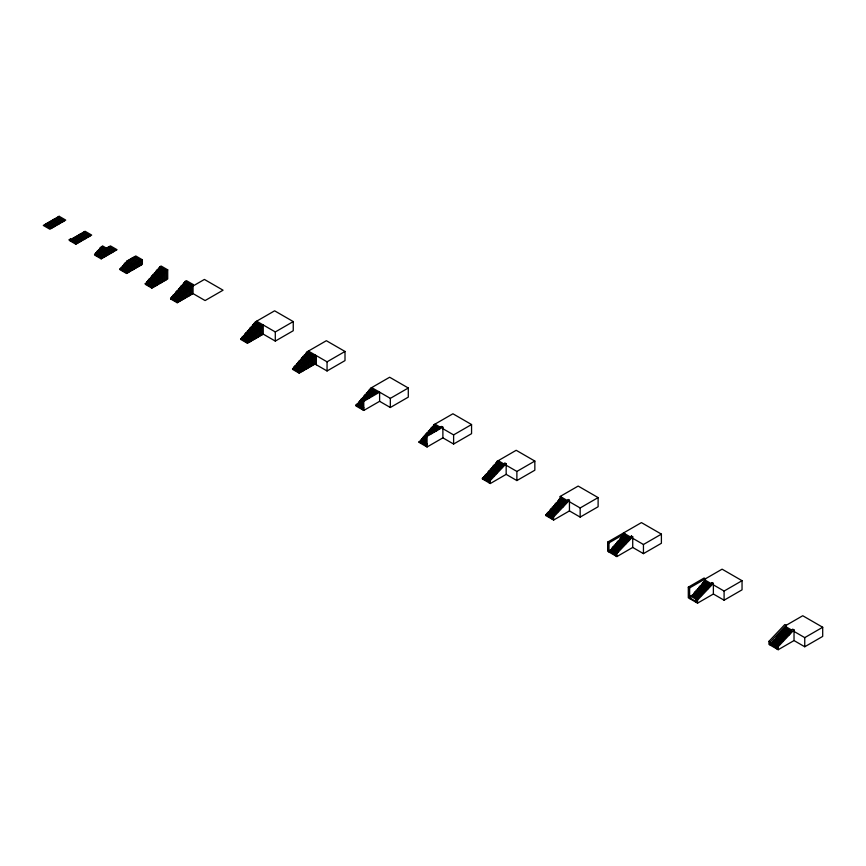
<?xml version="1.0" encoding="UTF-8"?>
<svg xmlns="http://www.w3.org/2000/svg" width="866" height="866" viewBox="0 0 866 866"><rect width="100%" height="100%" fill="white"/><g stroke="black" fill="none" stroke-linecap="round" stroke-linejoin="round"><path stroke-width="1.3" d="M489.236 480.598L483.737 477.426L482.416 478.184L482.416 478.952L490.329 483.52L490.329 480.468L506.166 463.711L504.846 462.953L489.009 479.71L489.009 482.752M552.508 517.132L547.02 513.96L545.699 514.718L545.699 515.486L553.612 520.055L553.612 517.002L569.449 500.245L568.128 499.487L552.292 516.244L552.292 519.286M632.721 547.442L643.449 553.634L661.397 543.274L661.397 534.127L641.435 522.609L607.651 542.116L607.651 551.252L616.895 556.589L632.721 547.442L632.721 536.779L631.401 536.022L615.574 552.779L615.574 555.82M616.895 556.589L616.895 553.536L632.721 536.779M712.058 582.58L712.058 584.106L705.454 580.296L705.454 578.769L704.134 578.012L688.308 587.159L688.308 597.821L697.541 603.147L713.378 594.011L713.378 583.348L712.058 582.58L696.221 599.337L696.221 602.39M697.541 603.147L697.541 600.106L713.378 583.348M785.917 625.458L802.739 615.737L822.7 627.255L822.7 636.402L804.752 646.761L794.025 640.569L778.198 649.717L768.954 644.38L768.954 641.338L784.791 624.581L786.112 625.339L786.112 626.865L791.611 630.037M771.595 644.38L770.275 645.148L770.275 642.096L786.112 625.339M778.198 649.717L778.198 646.664L794.025 629.907L792.704 629.149L776.878 645.906L776.878 648.948M78.492 242.696L71.9 238.886L85.095 231.276L91.688 235.087L75.851 244.223L69.258 240.412L69.258 239.655L70.579 238.886L77.171 242.696L77.171 243.465L73.881 241.56M69.258 239.655L75.851 243.465L77.171 242.696M95.92 254.279L95.92 252.764L102.513 256.563L103.833 255.806L97.241 251.995L97.241 251.237L103.833 255.048L105.154 254.279L98.562 250.469L98.562 249.711L105.154 253.522L106.475 252.764L99.882 248.953L99.882 248.185L106.475 251.995L107.795 251.237L101.192 247.427L102.513 245.901L113.067 251.995M99.882 248.185L101.192 247.427M98.562 249.711L99.882 248.953M97.241 251.237L98.562 250.469M95.92 252.764L97.241 251.995M94.6 254.279L95.92 253.522L102.513 257.332L101.192 258.09L94.6 254.279L94.6 255.048L101.192 258.858L117.029 249.711L110.437 245.901L106.475 248.185M101.192 246.669L107.795 250.469L109.116 249.711L109.116 254.279M121.262 268.915L121.262 267.388L127.854 271.199L129.175 270.441L122.582 266.631L122.582 265.862L129.175 269.672L130.495 268.915L123.903 265.104L123.903 264.346L130.495 268.157L131.816 267.388L125.224 263.578L125.224 262.82L131.816 266.631L133.137 265.862L126.544 262.062L126.544 261.294L135.778 255.968L142.37 259.778L142.37 264.346L126.544 273.483L119.941 269.672L119.941 268.915L121.262 268.157L127.854 271.956L126.544 272.725L119.941 268.915M125.224 262.82L126.544 262.062M123.903 264.346L125.224 263.578M122.582 265.862L123.903 265.104M121.262 267.388L122.582 266.631M126.544 261.294L133.137 265.104L142.37 259.778M146.603 283.55L146.603 282.024L153.195 285.834L154.516 285.066L147.924 281.255L147.924 280.497L154.516 284.308L155.837 283.55L149.244 279.74L149.244 278.971L155.837 282.781L157.157 282.024L150.565 278.213L150.565 277.456L157.157 281.255L158.478 280.497L151.886 276.687L151.886 275.929L158.478 279.74L159.799 278.971L153.195 275.171L153.195 274.403L159.799 278.213L161.119 277.456L154.516 273.645L154.516 272.877L161.119 276.687L162.44 275.929L155.837 272.119L155.837 271.361L162.44 275.171L163.761 274.403L157.157 270.593L157.157 269.835L163.761 273.645L165.07 272.877L158.478 269.077L158.478 268.308L165.07 272.119L166.391 271.361L159.799 267.551L159.799 266.782L161.119 266.024L167.712 269.835L167.712 278.971L151.886 288.118L145.282 284.308L145.282 283.55L146.603 282.781L153.195 286.592L151.886 287.35L145.282 283.55M158.478 268.308L159.799 267.551M157.157 269.835L158.478 269.077M155.837 271.361L157.157 270.593M154.516 272.877L155.837 272.119M153.195 274.403L154.516 273.645M151.886 275.929L153.195 275.171M150.565 277.456L151.886 276.687M149.244 278.971L150.565 278.213M147.924 280.497L149.244 279.74M146.603 282.024L147.924 281.255M159.799 266.782L166.391 270.593L167.712 269.835M170.624 298.943L171.944 298.175L171.944 296.648L178.548 300.459L179.857 299.701L173.265 295.891L173.265 295.133L179.857 298.943L181.178 298.175L174.586 294.364L174.586 293.606L181.178 297.417L182.499 296.648L175.906 292.849L175.906 292.08L182.499 295.891L183.819 295.133L177.227 291.322L177.227 290.554L183.819 294.364L185.14 293.606L178.548 289.796L178.548 289.038L185.14 292.849L186.461 292.08L179.857 288.27L179.857 287.512L186.461 291.322L187.781 290.554L181.178 286.754L181.178 285.986L187.781 289.796L189.102 289.038L182.499 285.228L182.499 284.47L189.102 288.27L190.412 287.512L183.819 283.702L183.819 282.944L190.412 286.754L191.732 285.986L185.14 282.175L185.14 281.418L186.461 280.66L193.053 284.47L193.053 293.606L177.227 302.743L170.624 298.943L170.624 298.175L171.944 297.417L178.548 301.227L177.227 301.985L170.624 298.175M183.819 282.944L185.14 282.175M182.499 284.47L183.819 283.702M181.178 285.986L182.499 285.228M179.857 287.512L181.178 286.754M178.548 289.038L179.857 288.27M177.227 290.554L178.548 289.796M175.906 292.08L177.227 291.322M174.586 293.606L175.906 292.849M173.265 295.133L174.586 294.364M171.944 296.648L173.265 295.891M185.14 281.418L191.732 285.228L193.053 284.47M193.194 285.91L204.408 279.437L223.049 290.197L205.101 300.556L193.053 293.606M242.144 337.946L242.144 337.177L248.748 340.988L250.058 340.23L243.465 336.419L243.465 335.662L250.058 339.472L251.378 338.703L244.786 334.893L244.786 334.135L251.378 337.946L252.699 337.177L246.106 333.378L246.106 332.609L252.699 336.419L254.019 335.662L247.427 331.851L247.427 331.093L254.019 334.893L255.34 334.135L248.748 330.325L248.748 329.567L255.34 333.378L256.661 332.609L250.058 328.799L250.058 328.041L256.661 331.851L257.981 331.093L251.378 327.283L251.378 326.514L257.981 330.325L259.302 329.567L252.699 325.757L252.699 324.999L259.302 328.799L260.612 328.041L254.019 324.23L254.019 323.473L260.612 327.283L261.933 326.514L255.34 322.715L255.34 321.946L274.609 310.818L293.249 321.578L293.249 330.725L275.301 341.085L263.253 334.135L247.427 343.272L240.824 339.472L240.824 338.703L242.144 337.946L248.748 341.756L247.427 342.514L240.824 338.703M254.019 323.473L255.34 322.715M252.699 324.999L254.019 324.23M251.378 326.514L252.699 325.757M250.058 328.041L251.378 327.283M248.748 329.567L250.058 328.799M247.427 331.093L248.748 330.325M246.106 332.609L247.427 331.851M244.786 334.135L246.106 333.378M243.465 335.662L244.786 334.893M242.144 337.177L243.465 336.419M255.34 321.946L261.933 325.757L263.253 324.999L263.253 334.135M240.824 339.472L242.144 338.703M256.661 321.189L275.301 331.949L293.249 321.578M293.899 367.823L293.899 367.065L300.502 370.875L301.812 370.107L295.219 366.296L295.219 365.539L301.812 369.349L303.132 368.591L296.54 364.781L296.54 364.012L303.132 367.823L304.453 367.065L297.861 363.255L297.861 362.497L304.453 366.296L305.774 365.539L299.181 361.728L299.181 360.97L305.774 364.781L307.094 364.012L300.502 360.202L300.502 359.444L307.094 363.255L308.415 362.497L301.812 358.686L301.812 357.918L308.415 361.728L309.736 360.97L303.132 357.16L303.132 356.402L309.736 360.202L311.056 359.444L304.453 355.634L304.453 354.876L311.056 358.686L312.366 357.918L305.774 354.118L305.774 353.35L312.366 357.16L313.687 356.402L307.094 352.592L307.094 351.823L326.363 340.706L345.004 351.466L345.004 360.602L327.056 370.973L315.007 364.012L299.181 373.159L292.578 369.349L292.578 368.591L293.899 367.823L300.502 371.633L299.181 372.391L292.578 368.591M305.774 353.35L307.094 352.592M304.453 354.876L305.774 354.118M303.132 356.402L304.453 355.634M301.812 357.918L303.132 357.16M300.502 359.444L301.812 358.686M299.181 360.97L300.502 360.202M297.861 362.497L299.181 361.728M296.54 364.012L297.861 363.255M295.219 365.539L296.54 364.781M293.899 367.065L295.219 366.296M307.094 351.823L313.687 355.634L315.007 354.876L315.007 364.012M308.415 351.066L327.056 361.826L345.004 351.466M370.377 388.358L376.97 392.168L376.97 392.937L370.377 389.126L370.377 388.358L389.646 377.24L408.287 388L408.287 397.137L390.328 407.496L379.611 401.315L363.774 410.452L355.861 405.883L355.861 405.115L357.182 404.357L363.774 408.167M374.545 393.824L369.057 390.642L370.377 389.126M373.235 395.34L367.736 392.168L369.057 390.642M370.81 396.227L366.415 393.694L367.736 392.168M369.49 397.754L365.095 395.221L366.415 393.694M367.076 398.641L363.774 396.736L365.095 395.221M364.651 399.529L362.453 398.263L363.774 396.736M363.114 403.22L359.812 401.315L362.453 398.263M362.897 405.375L358.502 402.831L359.812 401.315M357.182 404.357L358.502 402.831M378.29 391.41L362.453 400.547L362.453 409.694M361.133 399.789L363.774 401.315L379.611 392.168L379.611 401.315M371.687 387.6L390.328 398.36L408.287 388M439.149 428.832L433.65 425.661L433.65 424.892L452.918 413.775L471.559 424.535L471.559 433.671L453.611 444.031L442.883 437.85L427.057 446.986L419.133 442.418L419.133 441.649L420.454 440.891L427.057 444.702M436.735 429.72L432.329 427.176L433.65 425.661M434.31 430.608L431.008 428.702L432.329 427.176M432.989 432.134L429.698 430.229L431.008 428.702M431.669 433.66L428.378 431.755L429.698 430.229M429.255 434.548L427.057 433.271L428.378 431.755M426.613 437.59L424.416 436.323L424.416 435.555L427.057 433.271M426.397 439.744L423.095 437.85L424.416 436.323M425.736 446.228L425.736 435.555L441.563 426.418L442.883 427.176L442.883 437.85M426.169 441.909L421.774 439.365L423.095 437.85M420.454 440.891L421.774 439.365M425.736 435.555L427.057 436.323L442.883 427.176M419.133 442.418L420.454 441.649M442.883 428.702L453.611 434.894L471.559 424.535M502.432 465.367L496.932 462.195L496.932 461.426L516.201 450.298L534.842 461.069L534.842 470.206L516.883 480.565L506.166 474.373L490.329 483.52M502.204 467.521L495.612 463.711L496.932 462.195M499.79 468.409L494.291 465.237L495.612 463.711M498.47 469.935L492.97 466.763L494.291 465.237M497.149 471.461L491.65 468.29L492.97 466.763M495.828 472.977L490.329 469.805L491.65 468.29M494.508 474.503L489.009 471.331L490.329 469.805M493.187 476.029L487.699 472.858L489.009 471.331M491.877 477.556L486.378 474.373L487.699 472.858M490.557 479.071L485.057 475.899L486.378 474.373M483.737 477.426L485.057 475.899M482.416 478.952L483.737 478.184M506.166 465.237L516.883 471.429L534.842 461.069M560.205 499.054L560.205 496.435L578.163 486.075L598.114 497.593L598.114 506.74L580.166 517.099L569.449 510.908L553.612 520.055M561.525 497.203L560.205 497.961L566.808 501.771M565.487 504.055L558.884 500.245L558.884 499.487L560.205 498.729L565.704 501.901M557.574 501.013L564.167 504.813L564.167 505.582L557.574 501.771L558.884 500.245M562.846 507.108L556.253 503.298L557.574 501.771M560.432 507.996L554.933 504.813L556.253 503.298M559.111 509.511L553.612 506.339L554.933 504.813M557.791 511.037L552.292 507.866L553.612 506.339M556.47 512.564L550.971 509.392L552.292 507.866M555.149 514.09L549.65 510.908L550.971 509.392M553.829 515.606L548.33 512.434L549.65 510.908M547.02 513.96L548.33 512.434M545.699 515.486L547.02 514.718M569.449 501.771L580.166 507.963L598.114 497.593M607.651 542.116L608.971 542.874L624.808 533.737M628.759 540.59L622.167 536.779L622.167 536.022L623.488 535.253L630.08 539.063M626.345 541.477L620.846 538.306L622.167 536.779M626.129 543.631L619.526 539.832L620.846 538.306M623.704 544.53L618.205 541.347L619.526 539.832M622.383 546.045L616.895 542.874L618.205 541.347M621.074 547.572L615.574 544.4L616.895 542.874M619.753 549.098L614.254 545.926L615.574 544.4M618.432 550.624L612.933 547.442L614.254 545.926M617.112 552.14L611.612 548.968L612.933 547.442M615.791 553.666L610.292 550.495L611.612 548.968M610.292 550.495L608.971 551.252L615.574 555.063M632.721 538.306L643.449 544.498L661.397 534.127M688.308 587.159L689.628 587.917L722.092 569.168L742.043 580.696L742.043 589.833L724.095 600.203L713.378 594.011M710.737 585.633L704.134 581.822L705.454 580.296M708.312 586.52L702.824 583.348L704.134 581.822M708.096 588.674L701.503 584.864L702.824 583.348M705.682 589.562L700.183 586.39L701.503 584.864M704.361 591.088L698.862 587.917L700.183 586.39M703.04 592.615L697.541 589.443L698.862 587.917M701.72 594.141L696.221 590.958L697.541 589.443M700.399 595.656L694.9 592.485L696.221 590.958M699.078 597.183L693.579 594.011L694.9 592.485M697.758 598.709L692.27 595.537L693.579 594.011M690.949 596.295L692.27 595.537M690.949 597.821L689.628 598.579L689.628 587.917M713.378 584.864L724.095 591.056L742.043 580.696M791.383 632.191L784.791 628.38L786.112 626.865M783.47 629.149L790.073 632.959L790.073 633.717L783.47 629.907L784.791 628.38M788.753 635.243L782.15 631.433L783.47 629.907M786.328 636.131L780.829 632.959L782.15 631.433M785.007 637.657L779.519 634.475L780.829 632.959M783.687 639.173L778.198 636.001L779.519 634.475M782.377 640.699L776.878 637.528L778.198 636.001M781.056 642.226L775.557 639.054L776.878 637.528M779.736 643.752L774.236 640.569L775.557 639.054M778.415 645.267L772.916 642.096L774.236 640.569M777.094 646.794L771.595 643.622L772.916 642.096M771.595 643.622L770.275 644.38L776.878 648.19M794.025 631.433L804.752 637.625L822.7 627.255M434.97 424.134L440.469 427.306M498.253 460.669L504.846 464.479M560.205 496.435L568.128 501.013M623.488 532.969L631.401 537.548L631.401 536.022M433.65 424.892L439.149 428.064M496.932 461.426L503.525 465.237M630.08 538.306L623.488 534.495L623.488 535.253M704.134 581.064L710.737 584.864M784.791 627.623L791.383 631.433M369.057 389.884L375.649 393.694M432.329 426.418L437.828 429.59M495.612 462.953L502.204 466.763M558.884 499.487L565.487 503.298M622.167 536.022L628.759 539.832M702.824 582.58L709.416 586.39M134.457 256.726L141.05 260.536L141.05 265.104M367.736 391.41L373.235 394.582M431.008 427.945L436.507 431.116M494.291 464.479L500.884 468.29M620.846 537.548L627.449 541.347M701.503 584.106L708.096 587.917M782.15 630.675L788.753 634.475M133.137 257.483L139.729 261.294L139.729 265.862M366.415 392.937L371.915 396.108M429.698 429.46L434.093 432.004M492.97 465.995L499.574 469.805M556.253 502.529L562.846 506.339M619.526 539.063L626.129 542.874M700.183 585.633L706.775 589.443M780.829 632.191L787.432 636.001M131.816 258.252L138.408 262.062L138.408 266.631M57.816 217.052L64.409 220.852M83.775 232.034L90.367 235.844M109.116 246.669L115.708 250.48M130.495 259.01L137.099 262.82L137.099 267.388M365.095 394.452L369.49 396.996M428.378 430.987L431.669 432.892M491.65 467.521L498.253 471.331M554.933 504.055L561.525 507.866M618.205 540.59L624.808 544.4M698.862 587.159L705.454 590.958M779.519 633.717L786.112 637.528M56.496 217.81L63.088 221.62M82.454 232.792L89.046 236.602M107.795 247.427L114.388 251.237M129.175 259.778L135.778 263.578L135.778 268.157M363.774 395.978L367.076 397.884M427.057 432.513L430.348 434.418M490.329 469.047L496.932 472.858M553.612 505.582L560.205 509.392M616.895 542.116L623.488 545.926M697.541 588.674L704.134 592.485M778.198 635.243L783.687 638.415M55.175 218.568L61.767 222.378M81.133 233.56L87.726 237.371M127.854 260.536L134.457 264.346L134.457 268.915M53.854 219.336L60.447 223.147M79.813 234.318L86.405 238.128M108.456 250.859L111.746 252.764M362.453 397.505L365.755 399.41M425.736 434.039L427.934 435.306M489.009 470.574L495.612 474.373M552.292 507.108L557.791 510.28M615.574 543.631L621.074 546.814M696.221 590.201L701.72 593.372M776.878 636.77L783.47 640.569M52.534 220.094L59.137 223.904M78.492 235.087L85.095 238.886M108.228 252.255L110.437 253.522M361.133 399.02L363.341 400.298M424.416 435.555L426.613 436.832M487.699 472.089L494.291 475.899M550.971 508.623L557.574 512.434M614.254 545.158L619.753 548.33M694.9 591.727L701.503 595.537M775.557 638.285L781.056 641.457M51.213 220.852L57.816 224.662M77.171 235.844L83.775 239.655M49.892 221.62L56.496 225.431M75.851 236.602L82.454 240.412M359.812 400.547L363.114 402.452M423.095 437.081L426.397 438.986M486.378 473.615L491.877 476.787M549.65 510.15L555.149 513.322M612.933 546.684L618.432 549.856M693.579 593.242L699.078 596.425M774.236 639.812L779.736 642.983M48.583 222.378L55.175 226.188M74.541 237.371L81.133 241.17M358.502 402.073L362.897 404.617M421.774 438.607L426.169 441.14M485.057 475.142L490.557 478.313M548.33 511.676L553.829 514.848M611.612 548.21L618.205 552.021M692.27 594.769L697.758 597.941M772.916 641.338L778.415 644.51M47.262 223.147L53.854 226.946M73.22 238.128L79.813 241.939M45.941 223.904L52.534 227.715M357.182 403.599L363.774 407.41M420.454 440.134L427.057 443.933M483.737 476.668L490.329 480.468M547.02 513.192L553.612 517.002M610.292 549.726L616.895 553.536M689.628 595.527L697.541 600.106M768.954 641.338L770.275 642.096M771.595 642.853L778.198 646.664M44.621 224.662L51.213 228.472M355.861 405.115L362.453 408.925M419.133 441.649L425.736 445.46M482.416 478.184L489.009 481.994M545.699 514.718L552.292 518.528M689.628 597.821L696.221 601.632M804.752 637.625L804.752 646.761M794.025 629.907L794.025 640.569M724.095 591.056L724.095 600.203M643.449 544.498L643.449 553.634M608.971 542.874L608.971 552.021M580.166 507.963L580.166 517.099M569.449 500.245L569.449 510.908M516.883 471.429L516.883 480.565M506.166 463.711L506.166 474.373M453.611 434.894L453.611 444.031M427.057 436.323L427.057 446.986M390.328 398.36L390.328 407.496M363.774 401.315L363.774 410.452M327.056 361.826L327.056 370.973M316.328 355.634L316.328 364.781M313.687 355.634L313.687 364.781M312.366 357.16L312.366 365.539M311.056 358.686L311.056 366.296M309.736 360.202L309.736 367.065M308.415 361.728L308.415 367.823M307.094 363.255L307.094 368.591M305.774 364.781L305.774 369.349M304.453 366.296L304.453 370.107M303.132 367.823L303.132 370.875M301.812 369.349L301.812 371.633M300.502 370.875L300.502 372.391M299.181 372.391L299.181 373.159M275.301 331.949L275.301 341.085M261.933 325.757L261.933 334.893M260.612 327.283L260.612 335.662M259.302 328.799L259.302 336.419M257.981 330.325L257.981 337.177M256.661 331.851L256.661 337.946M255.34 333.378L255.34 338.703M254.019 334.893L254.019 339.472M252.699 336.419L252.699 340.23M251.378 337.946L251.378 340.988M250.058 339.472L250.058 341.756M248.748 340.988L248.748 342.514M247.427 342.514L247.427 343.272M191.732 285.228L191.732 294.364M190.412 286.754L190.412 295.133M189.102 288.27L189.102 295.891M187.781 289.796L187.781 296.648M186.461 291.322L186.461 297.417M185.14 292.849L185.14 298.175M183.819 294.364L183.819 298.943M182.499 295.891L182.499 299.701M181.178 297.417L181.178 300.459M179.857 298.943L179.857 301.227M178.548 300.459L178.548 301.985M177.227 301.985L177.227 302.743M166.391 270.593L166.391 279.74M165.07 272.119L165.07 280.497M163.761 273.645L163.761 281.255M162.44 275.171L162.44 282.024M161.119 276.687L161.119 282.781M159.799 278.213L159.799 283.55M158.478 279.74L158.478 284.308M157.157 281.255L157.157 285.066M155.837 282.781L155.837 285.834M154.516 284.308L154.516 286.592M153.195 285.834L153.195 287.35M151.886 287.35L151.886 288.118M133.137 265.104L133.137 269.672M131.816 266.631L131.816 270.441M130.495 268.157L130.495 271.199M129.175 269.672L129.175 271.956M127.854 271.199L127.854 272.725M126.544 272.725L126.544 273.483M107.795 250.469L107.795 255.048M106.475 251.995L106.475 255.806M105.154 253.522L105.154 256.563M103.833 255.048L103.833 257.332M102.513 256.563L102.513 258.09M101.192 258.09L101.192 258.858M75.851 243.465L75.851 244.223M70.579 238.886L70.579 239.655M59.137 216.284L43.3 225.431L49.892 229.23L65.729 220.094L59.137 216.284"/></g></svg>
